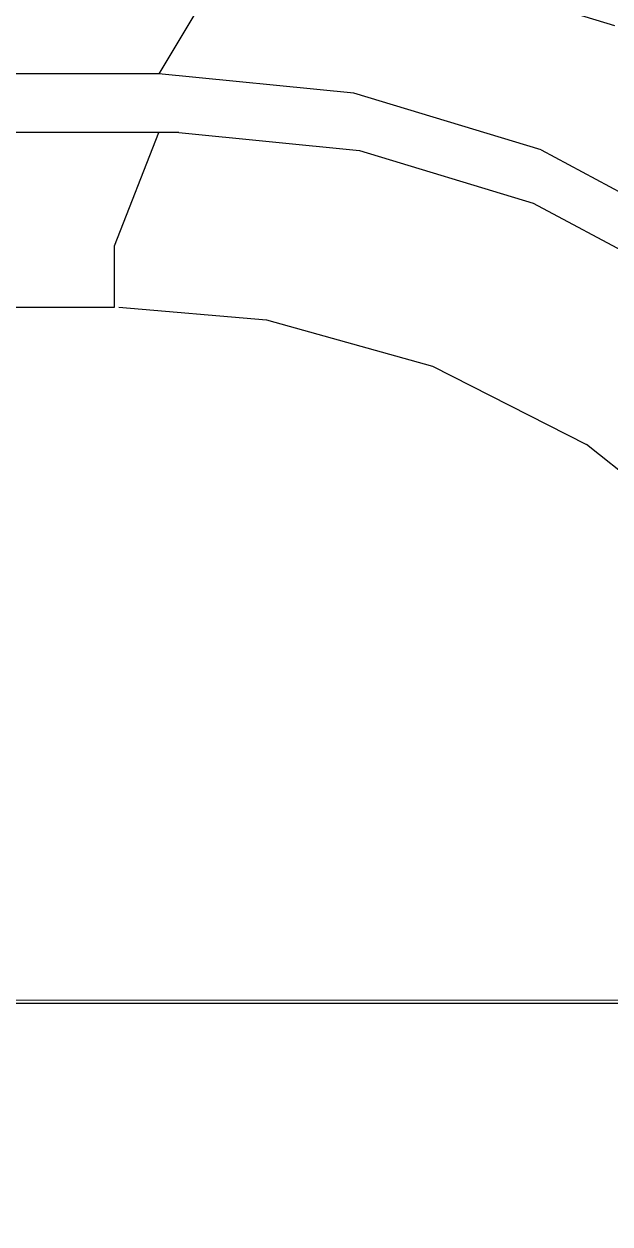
# Model space of a CAD drawing. Extents: x 2903 to 3133, y -1117 to -811.
# Drawn here: x 3094.57 to 3107.52, y -852.22 to -825.72 of the extents above; entities that cross this region are included whole.
import ezdxf

# ---------------------------------------------------------------- set-up
doc = ezdxf.new("R2010")
doc.units = 0
doc.header["$MEASUREMENT"] = 0
for name, color, linetype in [('Layer1', 252, 'CONTINUOUS'), ('Layer2', 252, 'CONTINUOUS'), ('Layer3', 254, 'CONTINUOUS')]:
    doc.layers.add(name, color=color, linetype=linetype)

msp = doc.modelspace()

# ---------------------------------------------------------------- linework, layer by layer
at = {"layer": 'Layer1', "linetype": 'Continuous', "invisible_edges": 15}
for points in [[(3103.466, -825.364, 88.212), (3107.269, -826.524, 88.146), (3103.307, -823.895, 107.569)], [(3103.307, -823.895, 107.569), (3106.559, -824.676, 107.491), (3107.269, -826.524, 88.146)], [(3110.85, -825.045, 125.067), (3106.559, -824.676, 107.491), (3109.535, -825.909, 107.454)], [(3106.559, -824.676, 107.491), (3109.535, -825.909, 107.454), (3107.269, -826.524, 88.146)], [(2937.287, -826.362, 83.689), (2937.099, -824.945, 88.327), (3099.361, -824.945, 88.327), (3099.173, -826.362, 83.689)], [(3099.494, -824.946, 88.325), (3099.361, -824.945, 88.327), (3099.173, -826.362, 83.689), (3102.373, -825.869, 85.995)], [(3099.494, -824.946, 88.325), (3103.466, -825.364, 88.212), (3102.373, -825.869, 85.995)], [(3103.466, -825.364, 88.212), (3105.186, -826.493, 85.996), (3102.373, -825.869, 85.995)], [(3103.466, -825.364, 88.212), (3107.269, -826.524, 88.146), (3107.877, -827.516, 85.996)], [(3103.466, -825.364, 88.212), (3105.186, -826.493, 85.996), (3107.877, -827.516, 85.996)], [(3102.373, -825.869, 85.995), (3103.461, -826.85, 83.459), (3099.173, -826.362, 83.689)], [(3102.373, -825.869, 85.995), (3105.186, -826.493, 85.996), (3103.461, -826.85, 83.459)], [(3109.535, -825.909, 107.454), (3110.59, -828.259, 88.129), (3107.269, -826.524, 88.146)], [(3097.675, -828.871, 46.397), (2938.785, -828.871, 46.397), (2937.287, -826.362, 83.689), (3099.173, -826.362, 83.689)], [(3103.461, -826.85, 83.459), (3099.173, -826.362, 83.689), (3098.433, -827.602, 65.26)], [(3105.186, -826.493, 85.996), (3104.96, -827.25, 83.41), (3103.461, -826.85, 83.459)], [(3107.877, -827.516, 85.996), (3104.96, -827.25, 83.41), (3105.186, -826.493, 85.996)], [(3107.269, -826.524, 88.146), (3110.59, -828.259, 88.129), (3110.395, -828.923, 85.996)], [(3107.269, -826.524, 88.146), (3107.877, -827.516, 85.996), (3110.395, -828.923, 85.996)], [(3103.461, -826.85, 83.459), (3101.449, -827.841, 65.155), (3098.433, -827.602, 65.26)], [(3101.449, -827.841, 65.155), (3104.544, -828.584, 65.081), (3103.461, -826.85, 83.459)], [(3103.461, -826.85, 83.459), (3104.96, -827.25, 83.41), (3104.544, -828.584, 65.081)], [(3104.96, -827.25, 83.41), (3107.377, -829.759, 65.046), (3104.544, -828.584, 65.081)], [(3107.877, -827.516, 85.996), (3107.034, -828.018, 83.373), (3104.96, -827.25, 83.41)], [(3107.377, -829.759, 65.046), (3107.034, -828.018, 83.373), (3104.96, -827.25, 83.41)], [(3098.433, -827.602, 65.26), (3101.449, -827.841, 65.155), (3097.798, -828.871, 46.396), (3097.675, -828.871, 46.397)], [(3110.395, -828.923, 85.996), (3107.877, -827.516, 85.996), (3107.034, -828.018, 83.373)], [(3101.449, -827.841, 65.155), (3101.596, -829.271, 46.3), (3097.798, -828.871, 46.396)], [(3101.596, -829.271, 46.3), (3104.792, -830.208, 46.255), (3101.449, -827.841, 65.155)], [(3101.449, -827.841, 65.155), (3104.544, -828.584, 65.081), (3104.792, -830.208, 46.255)], [(3110.395, -828.923, 85.996), (3107.034, -828.018, 83.373), (3109.957, -829.589, 83.39)], [(3107.034, -828.018, 83.373), (3109.957, -829.589, 83.39), (3107.377, -829.759, 65.046)], [(3104.792, -830.208, 46.255), (3107.849, -831.702, 46.246), (3104.544, -828.584, 65.081)], [(3104.544, -828.584, 65.081), (3107.377, -829.759, 65.046), (3107.849, -831.702, 46.246)], [(3097.797, -830.386, 41.753), (3097.675, -828.871, 46.397), (2938.785, -828.871, 46.397), (2938.663, -830.386, 41.753)], [(3097.797, -830.386, 41.753), (3100.606, -829.793, 44.218), (3097.798, -828.871, 46.396), (3097.675, -828.871, 46.397)], [(3097.798, -828.871, 46.396), (3101.596, -829.271, 46.3), (3100.606, -829.793, 44.218)], [(3101.596, -829.271, 46.3), (3100.606, -829.793, 44.218), (3103.345, -830.417, 44.218)], [(3101.596, -829.271, 46.3), (3104.792, -830.208, 46.255), (3103.345, -830.417, 44.218)], [(3107.377, -829.759, 65.046), (3110.059, -831.4, 65.049), (3109.957, -829.589, 83.39)], [(3100.606, -829.793, 44.218), (3101.704, -830.76, 41.913), (3097.797, -830.386, 41.753)], [(3100.606, -829.793, 44.218), (3103.345, -830.417, 44.218), (3101.704, -830.76, 41.913)], [(3107.849, -831.702, 46.246), (3110.059, -831.4, 65.049), (3107.377, -829.759, 65.046)], [(3103.345, -830.417, 44.218), (3105.958, -831.439, 44.218), (3104.792, -830.208, 46.255)], [(3104.792, -830.208, 46.255), (3108.396, -832.845, 44.218), (3107.849, -831.702, 46.246)], [(3104.792, -830.208, 46.255), (3105.958, -831.439, 44.218), (3108.396, -832.845, 44.218)], [(3096.574, -831.972, 16.951), (2939.887, -831.972, 16.951), (2938.663, -830.386, 41.637), (3097.797, -830.386, 41.637)], [(3097.797, -830.386, 41.753), (3096.574, -831.972, 17.067), (3100.396, -832.339, 16.022)], [(3100.396, -832.339, 16.022), (3101.704, -830.76, 41.913), (3097.797, -830.386, 41.753)], [(3103.345, -830.417, 44.218), (3103.131, -831.113, 41.983), (3101.704, -830.76, 41.913)], [(3103.345, -830.417, 44.218), (3105.958, -831.439, 44.218), (3103.131, -831.113, 41.983)], [(3101.704, -830.76, 41.913), (3102.179, -832.783, 15.708), (3100.396, -832.339, 16.022)], [(3102.179, -832.783, 15.708), (3103.131, -831.113, 41.983), (3101.704, -830.76, 41.913)], [(3103.131, -831.113, 41.983), (3103.235, -833.135, 15.582), (3102.179, -832.783, 15.708)], [(3103.131, -831.113, 41.983), (3104.619, -831.616, 42.065), (3105.958, -831.439, 44.218)], [(3103.235, -833.135, 15.582), (3104.619, -831.616, 42.065), (3103.131, -831.113, 41.983)], [(3105.958, -831.439, 44.218), (3108.396, -832.845, 44.218), (3104.619, -831.616, 42.065)], [(3104.619, -831.616, 42.065), (3106.162, -834.499, 15.465), (3103.235, -833.135, 15.582)], [(3108.396, -832.845, 44.218), (3104.619, -831.616, 42.065), (3107.544, -833.062, 42.224)], [(3106.162, -834.499, 15.465), (3107.544, -833.062, 42.224), (3104.619, -831.616, 42.065)], [(3096.574, -831.972, 2.257), (2939.793, -831.972, 2.257), (2939.887, -831.972, 16.951), (3096.574, -831.972, 16.951)], [(3038.153, -831.975, 2.257), (3096.574, -831.972, 2.257), (3038.153, -1095.783, 2.257)], [(3038.153, -1095.783, 2.257), (3096.575, -1095.783, 2.257), (3096.574, -831.972, 2.257)], [(3096.574, -831.972, 2.257), (3115.484, -964.024, 2.257), (3096.575, -1095.783, 2.257)], [(3115.484, -964.024, 2.257), (3115.483, -926.121, 2.257), (3096.574, -831.972, 2.257)], [(3096.574, -831.972, 2.257), (3115.479, -849.929, 2.257), (3115.483, -926.121, 2.257)], [(3103.127, -833.096, 2.257), (3103.127, -833.096, 2.257), (3096.574, -831.972, 2.257), (3100.084, -832.279, 15.976)], [(3100.084, -832.279, 15.976), (3100.084, -832.279, 15.976), (3096.574, -831.972, 16.951), (3096.574, -831.972, 2.257)], [(3115.443, -848.773, 2.257), (3115.443, -848.773, 2.257), (3096.574, -831.972, 2.257), (3096.668, -831.972, 2.257)], [(3096.574, -831.972, 2.257), (3096.574, -831.972, 2.257), (3115.479, -849.926, 2.257), (3115.443, -848.773, 2.257)], [(3096.668, -831.972, 2.257), (3096.668, -831.972, 2.257), (3103.127, -833.096, 2.257), (3108.057, -835.741, 2.257)], [(3108.057, -835.741, 2.257), (3108.057, -835.741, 2.257), (3112.583, -840.518, 2.257), (3096.668, -831.972, 2.257)], [(3096.668, -831.972, 2.257), (3096.668, -831.972, 2.257), (3114.942, -845.531, 2.257), (3112.583, -840.518, 2.257)], [(3096.668, -831.972, 2.257), (3096.668, -831.972, 2.257), (3115.344, -847.712, 2.257), (3114.942, -845.531, 2.257)], [(3115.443, -848.773, 2.257), (3115.443, -848.773, 2.257), (3115.344, -847.712, 2.257), (3096.668, -831.972, 2.257)], [(3103.126, -833.096, 15.478), (3103.126, -833.096, 15.478), (3100.084, -832.279, 15.976), (3103.127, -833.096, 2.257)], [(3103.127, -833.096, 2.257), (3103.127, -833.096, 2.257), (3103.126, -833.096, 15.478), (3103.231, -833.134, 15.467)], [(3108.057, -835.741, 2.257), (3108.057, -835.741, 2.257), (3103.127, -833.096, 2.257), (3103.231, -833.134, 15.467)], [(3108.057, -835.741, 2.257), (3108.057, -835.741, 2.257), (3103.231, -833.134, 15.467), (3106.16, -834.498, 15.35)], [(3107.544, -833.062, 42.224), (3108.06, -835.743, 15.607), (3106.162, -834.499, 15.465)], [(3108.057, -835.741, 2.257), (3108.057, -835.741, 2.257), (3106.16, -834.498, 15.35), (3108.06, -835.743, 15.491)]]:
    msp.add_3dface(points, dxfattribs=at)
at = {"layer": 'Layer2', "linetype": 'Continuous'}
msp.add_3dface([(3097.555, -826.818, 43.221), (2938.906, -826.818, 43.221), (2937.268, -824.073, 84.017), (3099.193, -824.073, 84.017)], dxfattribs=at)
for points, invisible_edges in [([(3097.555, -826.818, 43.221), (3099.193, -824.073, 84.017), (3099.249, -824.073, 84.017), (3101.726, -825.723, 63.342)], 13), ([(3099.249, -824.073, 84.017), (3103.512, -824.505, 84.019), (3101.726, -825.723, 63.342)], 14), ([(3103.512, -824.505, 84.019), (3107.62, -825.749, 84.021), (3101.726, -825.723, 63.342)], 14), ([(3107.634, -825.715, 84.174), (3107.62, -825.749, 84.021), (3103.512, -824.505, 84.019)], 15), ([(3107.148, -825.149, 84.471), (3110.483, -826.737, 84.472), (3107.878, -825.109, 84.58)], 15), ([(3110.483, -826.737, 84.472), (3107.717, -825.514, 84.419), (3107.148, -825.149, 84.471)], 15), ([(3101.726, -825.723, 63.342), (3101.856, -827.244, 43.214), (3097.555, -826.818, 43.221)], 13), ([(3101.726, -825.723, 63.342), (3105.174, -826.551, 63.259), (3107.62, -825.749, 84.021)], 15), ([(3101.726, -825.723, 63.342), (3105.174, -826.551, 63.259), (3101.856, -827.244, 43.214)], 15), ([(3107.62, -825.749, 84.021), (3108.33, -827.859, 63.221), (3105.174, -826.551, 63.259)], 15), ([(3105.174, -826.551, 63.259), (3105.995, -828.5, 43.21), (3101.856, -827.244, 43.214)], 13), ([(3105.174, -826.551, 63.259), (3108.33, -827.859, 63.221), (3105.995, -828.5, 43.21)], 15), ([(3097.555, -826.95, 42.784), (3097.555, -826.818, 43.221), (2938.906, -826.818, 43.221), (2938.906, -826.95, 42.784)], 15), ([(2938.906, -827.081, 42.606), (2938.906, -826.95, 42.784), (3097.555, -826.95, 42.784), (3097.555, -827.081, 42.606)], 15), ([(3097.555, -826.817, 43.221), (3097.555, -826.95, 42.784), (3101.856, -827.243, 43.214)], 15), ([(3097.555, -826.95, 42.784), (3101.856, -827.243, 43.214), (3101.841, -827.318, 42.897)], 15), ([(3097.555, -826.95, 42.784), (3101.841, -827.318, 42.897), (3097.555, -827.081, 42.606)], 15), ([(3097.555, -827.262, 42.452), (3097.555, -827.081, 42.606), (2938.906, -827.081, 42.606), (2938.906, -827.262, 42.452)], 15), ([(2938.906, -827.681, 42.293), (2938.906, -827.262, 42.452), (3097.555, -827.262, 42.452), (3097.555, -827.681, 42.293)], 15), ([(3097.555, -827.081, 42.606), (3101.841, -827.318, 42.897), (3101.804, -827.505, 42.604)], 15), ([(3097.555, -827.081, 42.606), (3101.804, -827.505, 42.604), (3097.555, -827.262, 42.452)], 15), ([(3097.555, -827.262, 42.452), (3101.804, -827.505, 42.604), (3101.749, -827.782, 42.391)], 15), ([(3101.749, -827.782, 42.391), (3099.707, -827.772, 42.296), (3097.555, -827.262, 42.452)], 15), ([(3099.707, -827.772, 42.296), (3098.051, -827.686, 42.294), (3097.555, -827.262, 42.452)], 15), ([(3097.555, -827.262, 42.452), (3098.051, -827.686, 42.294), (3097.993, -827.683, 42.294)], 15), ([(3097.555, -827.262, 42.452), (3097.993, -827.683, 42.294), (3097.555, -827.681, 42.293)], 15), ([(3105.966, -828.57, 42.895), (3101.804, -827.505, 42.604), (3101.841, -827.318, 42.897)], 15), ([(3101.856, -827.243, 43.214), (3101.841, -827.318, 42.897), (3105.996, -828.499, 43.21)], 15), ([(3101.841, -827.318, 42.897), (3105.966, -828.57, 42.895), (3105.996, -828.499, 43.21)], 15), ([(3101.804, -827.505, 42.604), (3101.749, -827.782, 42.391), (3105.893, -828.746, 42.602)], 15), ([(3101.804, -827.505, 42.604), (3105.893, -828.746, 42.602), (3105.966, -828.57, 42.895)], 15), ([(3097.555, -827.838, 42.245), (3097.555, -827.681, 42.293), (2938.906, -827.681, 42.293), (2938.906, -827.838, 42.245)], 15), ([(2938.906, -827.838, 42.245), (2938.906, -827.981, 42.138), (3097.555, -827.981, 42.138), (3097.555, -827.838, 42.245)], 15), ([(3097.993, -827.683, 42.294), (3097.555, -827.838, 42.245), (3097.555, -827.681, 42.293)], 15), ([(3097.555, -827.838, 42.245), (3097.993, -827.683, 42.294), (3097.994, -827.841, 42.244), (3097.555, -827.838, 42.245)], 15), ([(3097.994, -827.841, 42.244), (3097.555, -827.838, 42.245), (3097.555, -827.981, 42.138)], 15), ([(3097.994, -827.841, 42.244), (3097.994, -827.981, 42.138), (3097.555, -827.981, 42.138)], 15), ([(3097.993, -827.683, 42.294), (3097.994, -827.841, 42.244), (3099.707, -827.772, 42.296)], 15), ([(3097.994, -827.841, 42.244), (3099.707, -827.772, 42.296), (3102.035, -828.26, 42.248)], 15), ([(3102.035, -828.26, 42.248), (3097.994, -827.981, 42.138), (3097.994, -827.841, 42.244)], 15), ([(3101.749, -827.782, 42.391), (3103.381, -828.442, 42.303), (3099.707, -827.772, 42.296)], 15), ([(3099.707, -827.772, 42.296), (3102.035, -828.26, 42.248), (3103.381, -828.442, 42.303)], 15), ([(3105.893, -828.746, 42.602), (3105.785, -829.008, 42.391), (3101.749, -827.782, 42.391)], 15), ([(3101.749, -827.782, 42.391), (3105.785, -829.008, 42.391), (3103.381, -828.442, 42.303)], 15), ([(3108.33, -827.859, 63.221), (3111.317, -829.687, 63.224), (3105.995, -828.5, 43.21)], 15), ([(2938.906, -828.077, 41.988), (2938.906, -827.981, 42.138), (3097.555, -827.981, 42.138), (3097.555, -828.077, 41.988)], 15), ([(3097.555, -828.114, 41.828), (3097.555, -828.077, 41.988), (2938.906, -828.077, 41.988), (2938.906, -828.114, 41.828)], 15), ([(2938.907, -828.115, 41.713), (2939.887, -830.618, 2.753), (3096.574, -830.618, 2.753), (3097.555, -828.115, 41.713)], 2), ([(3096.574, -830.618, 2.753), (3096.668, -830.618, 2.753), (3097.995, -828.115, 41.713), (3097.555, -828.115, 41.713)], 11), ([(3097.995, -828.115, 41.713), (3101.986, -828.512, 41.729), (3096.668, -830.618, 2.753)], 14), ([(3097.555, -827.981, 42.138), (3097.994, -827.981, 42.138), (3097.555, -828.077, 41.988)], 15), ([(3097.555, -828.077, 41.988), (3097.994, -827.981, 42.138), (3097.994, -828.076, 41.99)], 15), ([(3097.555, -828.077, 41.988), (3097.994, -828.076, 41.99), (3097.555, -828.114, 41.828)], 15), ([(3097.555, -828.114, 41.828), (3097.994, -828.076, 41.99), (3097.995, -828.114, 41.829)], 15), ([(3097.994, -827.981, 42.138), (3102.01, -828.389, 42.142), (3102.035, -828.26, 42.248)], 15), ([(3097.994, -827.981, 42.138), (3097.994, -828.076, 41.99), (3102.01, -828.389, 42.142)], 15), ([(3097.994, -828.076, 41.99), (3101.993, -828.475, 42), (3102.01, -828.389, 42.142)], 15), ([(3097.994, -828.076, 41.99), (3097.995, -828.114, 41.829), (3101.993, -828.475, 42)], 15), ([(3101.993, -828.475, 42), (3101.987, -828.51, 41.845), (3097.995, -828.114, 41.829)], 15), ([(3105.866, -829.562, 42.149), (3101.993, -828.475, 42), (3102.01, -828.389, 42.142)], 15), ([(3105.913, -829.448, 42.254), (3102.01, -828.389, 42.142), (3102.035, -828.26, 42.248)], 15), ([(3102.01, -828.389, 42.142), (3105.913, -829.448, 42.254), (3105.866, -829.562, 42.149)], 15), ([(3102.035, -828.26, 42.248), (3103.381, -828.442, 42.303), (3105.913, -829.448, 42.254)], 15), ([(3096.668, -830.618, 2.753), (3100.66, -831.015, 2.731), (3101.986, -828.512, 41.729)], 15), ([(3101.986, -828.512, 41.729), (3105.822, -829.672, 41.745), (3100.66, -831.015, 2.731)], 14), ([(3101.993, -828.475, 42), (3101.987, -828.51, 41.845), (3105.835, -829.639, 42.01)], 15), ([(3105.835, -829.639, 42.01), (3105.822, -829.671, 41.86), (3101.987, -828.51, 41.845)], 15), ([(3105.866, -829.562, 42.149), (3105.835, -829.639, 42.01), (3101.993, -828.475, 42)], 15), ([(3103.381, -828.442, 42.303), (3105.785, -829.008, 42.391), (3107.159, -829.879, 42.311)], 15), ([(3103.381, -828.442, 42.303), (3107.159, -829.879, 42.311), (3105.913, -829.448, 42.254)], 15), ([(3105.966, -828.57, 42.895), (3105.893, -828.746, 42.602), (3109.751, -830.595, 42.894)], 15), ([(3105.996, -828.499, 43.21), (3105.966, -828.57, 42.895), (3109.794, -830.531, 43.21)], 15), ([(3109.794, -830.531, 43.21), (3109.751, -830.595, 42.894), (3105.966, -828.57, 42.895)], 15), ([(3105.995, -828.5, 43.21), (3109.794, -830.532, 43.21), (3111.317, -829.687, 63.224)], 14), ([(3105.893, -828.746, 42.602), (3105.785, -829.008, 42.391), (3109.645, -830.754, 42.602)], 15), ([(3109.751, -830.595, 42.894), (3109.645, -830.754, 42.602), (3105.893, -828.746, 42.602)], 15), ([(3109.645, -830.754, 42.602), (3109.488, -830.989, 42.391), (3105.785, -829.008, 42.391)], 15), ([(3105.785, -829.008, 42.391), (3107.159, -829.879, 42.311), (3109.488, -830.989, 42.391)], 15), ([(3109.477, -831.369, 42.259), (3105.866, -829.562, 42.149), (3105.913, -829.448, 42.254)], 15), ([(3105.913, -829.448, 42.254), (3107.159, -829.879, 42.311), (3109.477, -831.369, 42.259)], 15), ([(3100.66, -831.015, 2.731), (3104.502, -832.181, 2.719), (3105.822, -829.672, 41.745)], 15), ([(3105.822, -829.672, 41.745), (3108.026, -834.067, 2.72), (3104.502, -832.181, 2.719)], 15), ([(3105.835, -829.639, 42.01), (3105.822, -829.671, 41.86), (3109.368, -831.533, 42.019)], 15), ([(3105.822, -829.671, 41.86), (3109.368, -831.533, 42.019), (3109.35, -831.56, 41.873)], 15), ([(3105.822, -829.672, 41.745), (3109.35, -831.562, 41.757), (3108.026, -834.067, 2.72)], 14), ([(3105.866, -829.562, 42.149), (3105.835, -829.639, 42.01), (3109.411, -831.467, 42.155)], 15), ([(3109.411, -831.467, 42.155), (3109.368, -831.533, 42.019), (3105.835, -829.639, 42.01)], 15), ([(3105.866, -829.562, 42.149), (3109.477, -831.369, 42.259), (3109.411, -831.467, 42.155)], 15), ([(3107.159, -829.879, 42.311), (3109.477, -831.369, 42.259), (3110.111, -831.653, 42.319)], 15), ([(3109.488, -830.989, 42.391), (3110.111, -831.653, 42.319), (3107.159, -829.879, 42.311)], 15), ([(3018.231, -830.622, 2.752), (3018.231, -831.003, 1.285), (3096.574, -831.003, 1.285), (3096.574, -830.622, 2.753)], 11), ([(3096.668, -831.002, 1.285), (3096.575, -831.002, 1.285), (3096.575, -830.621, 2.753), (3096.668, -830.621, 2.753)], 15), ([(3096.668, -830.621, 2.753), (3096.668, -831.002, 1.285), (3100.582, -831.409, 1.245), (3100.661, -831.018, 2.731)], 15), ([(3018.231, -831.003, 1.285), (3018.231, -831.973, -0.002), (3096.574, -831.974, -0.002), (3096.574, -831.003, 1.285)], 9), ([(3096.668, -831.972, -0.002), (3096.575, -831.972, -0.002), (3096.575, -831.002, 1.285), (3096.668, -831.002, 1.285)], 15), ([(3096.668, -831.002, 1.285), (3096.668, -831.972, -0.002), (3099.93, -832.249, -0.002), (3100.582, -831.409, 1.245)], 13), ([(3104.349, -832.555, 1.237), (3100.582, -831.409, 1.245), (3100.661, -831.018, 2.731), (3104.503, -832.184, 2.719)], 15), ([(3100.582, -831.409, 1.245), (3099.93, -832.249, -0.002), (3103.598, -833.272, -0.002), (3104.349, -832.555, 1.237)], 13), ([(3115.765, -851.281, -0.002), (2920.697, -851.278, -0.002), (3018.231, -831.974, -0.002)], 15), ([(3115.765, -851.281, -0.002), (3018.231, -831.974, -0.002), (3096.668, -831.975, -0.002)], 15), ([(3096.575, -831.972, -0.002), (3096.668, -831.972, -0.002), (3115.765, -851.093, -0.002), (3115.765, -851.278, -0.002)], 15), ([(3096.668, -831.972, -0.002), (3096.668, -831.972, -0.002), (3099.93, -832.249, -0.002), (3115.765, -851.093, -0.002)], 15), ([(3099.93, -832.249, -0.002), (3099.93, -832.249, -0.002), (3103.598, -833.272, -0.002), (3115.765, -851.093, -0.002)], 15), ([(3107.804, -834.403, 1.238), (3104.349, -832.555, 1.237), (3104.503, -832.184, 2.719), (3108.026, -834.069, 2.72)], 15), ([(3104.349, -832.555, 1.237), (3103.598, -833.272, -0.002), (3106.997, -835.002, -0.002), (3107.804, -834.403, 1.238)], 13), ([(3103.598, -833.272, -0.002), (3103.598, -833.272, -0.002), (3106.997, -835.002, -0.002), (3115.765, -851.093, -0.002)], 15), ([(3109.979, -837.378, -0.002), (3106.997, -835.002, -0.002), (3107.804, -834.403, 1.238), (3110.85, -836.902, 1.246)], 14), ([(3106.997, -835.002, -0.002), (3106.997, -835.002, -0.002), (3109.979, -837.378, -0.002), (3115.765, -851.093, -0.002)], 15), ([(3115.765, -851.281, -0.002), (2920.697, -964.024, -0.002), (2920.697, -851.278, -0.002)], 15), ([(2920.697, -964.024, -0.002), (3115.765, -851.281, -0.002), (3115.765, -964.024, -0.002)], 15)]:
    msp.add_3dface(points, dxfattribs=dict(at, invisible_edges=invisible_edges))
at = {"layer": 'Layer3', "linetype": 'Continuous'}
for points, invisible_edges in [([(3098.003, -818.496, 206.344), (2937.542, -819.413, 206.344), (2909.609, -847.346, 206.344), (3126.853, -847.346, 206.344)], 15), ([(3126.853, -847.346, 206.344), (3126.853, -847.346, 206.344), (3105.471, -819.479, 206.344), (3098.003, -818.496, 206.344)], 11), ([(3105.471, -819.479, 206.344), (3105.471, -819.479, 206.344), (3126.853, -847.346, 206.344), (3125.87, -839.878, 206.344)], 11), ([(3125.87, -839.878, 206.344), (3125.87, -839.878, 206.344), (3112.429, -822.361, 206.344), (3105.471, -819.479, 206.344)], 11), ([(3116.891, -828.457, 208.564), (3110.768, -823.885, 208.564), (2925.694, -823.885, 208.564), (2919.57, -828.457, 208.564)], 10), ([(2914.998, -834.581, 208.564), (2919.57, -828.457, 208.564), (3116.891, -828.457, 208.564), (3121.463, -834.581, 208.564)], 10), ([(3124.108, -841.751, 208.564), (3121.463, -834.581, 208.564), (2914.998, -834.581, 208.564), (2912.354, -841.751, 208.564)], 10), ([(2911.772, -847.289, 208.564), (2912.354, -841.751, 208.564), (3124.108, -841.751, 208.564), (3124.69, -847.289, 208.564)], 10)]:
    msp.add_3dface(points, dxfattribs=dict(at, invisible_edges=invisible_edges))
for points in [[(3124.69, -1080.466, 208.564), (2911.772, -1080.466, 208.564), (2911.772, -847.161, 208.564), (3124.69, -847.289, 208.564)], [(2909.609, -1080.409, 206.344), (2909.609, -847.346, 206.344), (3126.853, -847.346, 206.344), (3126.853, -1080.409, 206.344)]]:
    msp.add_3dface(points, dxfattribs=at)

doc.saveas('drawing.dxf')
